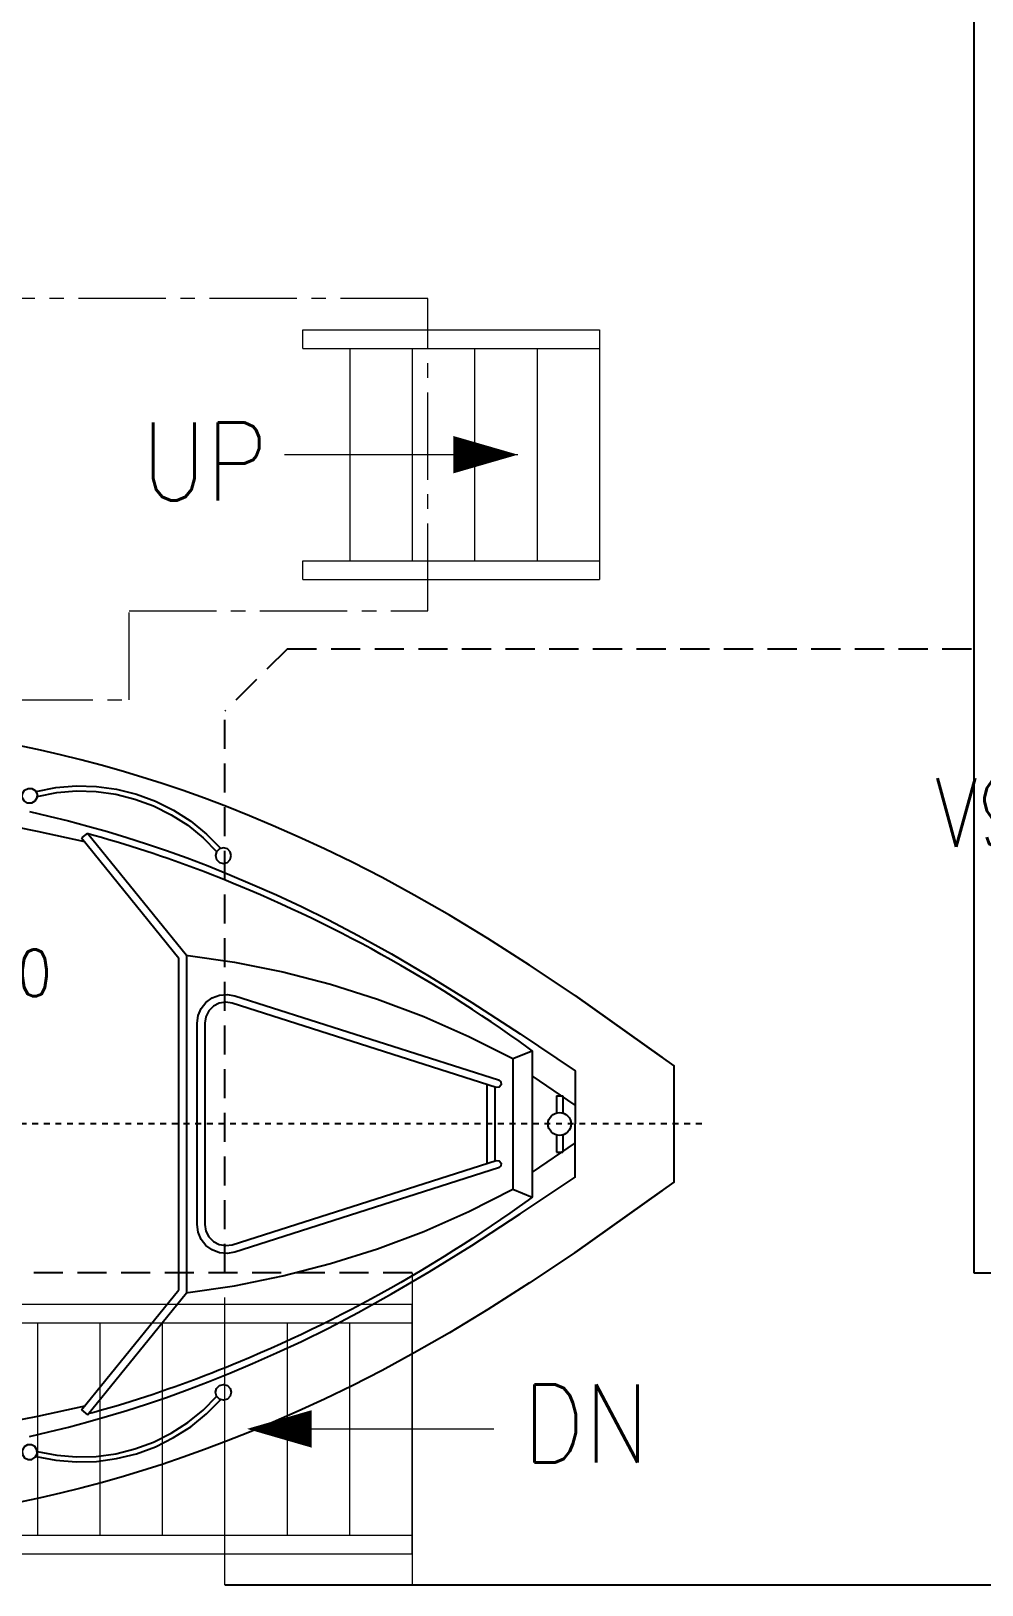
# Model space of a CAD drawing. Extents: x 475189 to 476029, y 1007718 to 1008015.
# Drawn here: x 475709.31 to 475725.64, y 1007921.25 to 1007947.95 of the extents above; entities that cross this region are included whole.
import ezdxf

# ---------------------------------------------------------------- set-up
doc = ezdxf.new("R2010")
doc.units = 0
doc.header["$LTSCALE"] = 2
doc.header["$MEASUREMENT"] = 0
for name, pattern in [('CENTER2', [1.125, 0.75, -0.125, 0.125, -0.125]), ('DASHDOT', [38.1, 12.7, -6.35, 12.7, -6.35]), ('DASHED2', [0.375, 0.25, -0.125]), ('HIDDEN', [0.375, 0.25, -0.125])]:
    doc.linetypes.add(name, pattern=pattern)
doc.layers.get('0').update_dxf_attribs({"linetype": 'CONTINUOUS', "lineweight": 0})
for name, color, linetype in [('FRONT', 20, 'CONTINUOUS'), ('LAG-1', 3, 'CONTINUOUS'), ('LAG-2', 1, 'CONTINUOUS'), ('LAYER006', 7, 'CONTINUOUS'), ('RED-1', 1, 'CONTINUOUS'), ('Red-2', 1, 'HIDDEN'), ('SKJULT', 4, 'DASHED2'), ('WINCH', 4, 'CONTINUOUS')]:
    doc.layers.add(name, color=color, linetype=linetype)
doc.styles.add('ROMANS', font='ROMANS.SHX')

# ---------------------------------------------------------------- blocks, each defined once
blk = doc.blocks.new('MP660PLAN')
at = {"layer": 'LAG-1', "color": 8}
for p, q in [((1856.7, 932.3), (1837.2, 916.6)), ((1837.2, -916.6), (1856.7, -932.3))]:
    blk.add_line(p, q, dxfattribs=at)
for points in [[(3419.2, 411.6), (3697.2, 214.5), (3419.2, 411.6), (3272.6, 509.3), (3138.8, 594.7), (3016.2, 669.1), (2903.7, 733.7), (2800.4, 789.7), (2704.5, 838.7), (2615.4, 881.9), (2531.3, 920.4), (2451.5, 955.5), (2375.3, 987.6), (2302.1, 1017), (2231.5, 1043.6), (2163, 1068.3), (2096, 1090.9), (2030.1, 1111.7), (1964.9, 1131.4), (1899.9, 1149.7), (1834.9, 1166.8), (1770.1, 1182.9), (1705.5, 1197.9), (1640.9, 1212.1)], [(1670.7, 1001.6), (1733.1, 986.8), (1795.6, 971.2), (1858.1, 954.5), (1920.5, 936.8), (1983, 918.1), (2046, 897.9), (2110, 876.1), (2175.4, 852.5), (2242.7, 826.7), (2312.6, 798.4), (2385.4, 767.7), (2461.6, 733.8), (2542, 696.7), (2628.8, 654.1), (2724.3, 604.3), (2831.1, 544.7), (2951.4, 473.7), (3088, 389.1), (3243.1, 288.5), (3419.2, 170), (3419.2, 0)], [(1848.1, 904.5), (1696, 937.2), (1558.8, 964.6)], [(3696, -215.3), (3736.8, -186.3), (3736.8, 186.3), (3696, 215.3)], [(3419.2, -411.6), (3697.2, -214.5), (3419.2, -411.6), (3272.6, -509.3), (3138.8, -594.7), (3016.2, -669.1), (2903.7, -733.7), (2800.4, -789.7), (2704.5, -838.7), (2615.4, -881.9), (2531.3, -920.4), (2451.5, -955.5), (2375.3, -987.6), (2302.1, -1017), (2231.5, -1043.6), (2163, -1068.3), (2096, -1090.9), (2030.1, -1111.7), (1964.9, -1131.4), (1899.9, -1149.7), (1834.9, -1166.8), (1770.1, -1182.9), (1705.5, -1197.9), (1640.9, -1212.1)], [(1670.7, -1001.6), (1733.1, -986.8), (1795.6, -971.2), (1858.1, -954.5), (1920.5, -936.8), (1983, -918.1), (2046, -897.9), (2110, -876.1), (2175.4, -852.5), (2242.7, -826.7), (2312.6, -798.4), (2385.4, -767.7), (2461.6, -733.8), (2542, -696.7), (2628.8, -654.1), (2724.3, -604.3), (2831.1, -544.7), (2951.4, -473.7), (3088, -389.1), (3243.1, -288.5), (3419.2, -170), (3419.2, 0)], [(1848.1, -904.5), (1696, -937.2), (1558.8, -964.6)]]:
    blk.add_lwpolyline(points, dxfattribs=at)
at = {"layer": 'LAG-2', "color": 8}
for points in [[(1695.2, 1057), (1694.6, 1044.6), (1688, 1033.9), (1676.7, 1027.9), (1664.3, 1028.4), (1653.6, 1035.1), (1647.5, 1046.3), (1648.1, 1058.8), (1654.7, 1069.5), (1666, 1075.5), (1678.5, 1074.9), (1689.2, 1068.3)], [(2317.1, 859.9), (2313.8, 872.4), (2304.6, 881.5), (2292, 884.8), (2279.5, 881.5), (2270.4, 872.4), (2267.1, 859.9), (2270.4, 847.5), (2279.5, 838.3), (2292, 835), (2304.6, 838.3), (2313.8, 847.5)], [(2220.8, -370), (2211, -347.2), (2207.7, -322.7), (2207.7, 322.7), (2211, 347.2), (2220.8, 370), (2236.1, 389.3), (2256, 403.8), (2279.1, 412.6), (2303.8, 414.9), (2328.2, 410.7), (3173.6, 141), (3180.8, 134.7), (3181.8, 125.2), (3175.6, 118), (3166, 117.2), (2320.6, 386.9), (2299.8, 390), (2278.9, 386.7), (2260.3, 377.2), (2245.5, 362.2), (2235.9, 343.5), (2232.6, 322.7), (2232.6, -322.7), (2235.9, -343.5), (2245.5, -362.2), (2260.3, -377.2), (2278.9, -386.7), (2299.8, -390), (2320.6, -386.9), (3166, -117.2), (3175.6, -118), (3181.8, -125.2), (3180.8, -134.7), (3173.6, -141), (2328.2, -410.7), (2303.8, -414.9), (2279.1, -412.6), (2256, -403.8), (2236.1, -389.3)], [(2317.1, -859.9), (2313.8, -872.4), (2304.6, -881.5), (2292, -884.8), (2279.5, -881.5), (2270.4, -872.4), (2267.1, -859.9), (2270.4, -847.5), (2279.5, -838.3), (2292, -835), (2304.6, -838.3), (2313.8, -847.5)], [(1695.2, -1057), (1694.6, -1044.6), (1688, -1033.9), (1676.7, -1027.9), (1664.3, -1028.4), (1653.6, -1035.1), (1647.5, -1046.3), (1648.1, -1058.8), (1654.7, -1069.5), (1666, -1075.5), (1678.5, -1074.9), (1689.2, -1068.3)]]:
    blk.add_lwpolyline(points, close=True, dxfattribs=at)
for points in [[(1691.5, 1065.6), (1755.3, 1077.9), (1820.3, 1083.1), (1885.3, 1081.4), (1949.9, 1072.6), (2013.1, 1056.8), (2074, 1034.3), (2132.4, 1005.3), (2187.1, 970.1), (2237.9, 929), (2283.6, 882.9)], [(1695.6, 1049.8), (1757.9, 1061.9), (1820.9, 1067), (1884.1, 1065.2), (1946.8, 1056.7), (2008.3, 1041.3), (2067.6, 1019.3), (2124.2, 991.1), (2177.6, 957), (2226.8, 917.1), (2271.3, 872.2)], [(1837.2, 916.6), (2149.1, 531.5)], [(1856.7, 932.3), (2173.6, 540.9)], [(2171.1, 541.2), (2327.6, 518.4), (2482.3, 487.1), (2635.4, 447.6), (2786, 399.9), (2933.7, 344.3), (3078.3, 280.5), (3219.3, 209.3), (3281.4, 234.2), (3268.4, 243.9), (3239.2, 264.9), (3209.6, 285.9), (3180, 306.6), (3150.3, 326.8), (3120.5, 347), (3090.3, 366.9), (3060.2, 386.5), (3029.8, 406), (2999.3, 425.1), (2960.9, 448.6), (2922.4, 471.7), (2891.5, 490), (2860.3, 508.1), (2829, 525.8), (2797.7, 543.4), (2766.2, 560.7), (2734.4, 577.8), (2702.7, 594.5), (2670.8, 611.1), (2638.7, 627.2), (2606.6, 643.4), (2574.3, 659.1), (2541.8, 674.5), (2509.3, 689.7), (2476.6, 704.7), (2443.9, 719.4), (2411.1, 733.8), (2378, 748.1), (2346.8, 761.3), (2323.7, 770.8), (2300.7, 780.2), (2277.6, 789.5), (2254.4, 798.6), (2231.1, 807.6), (2207.9, 816.5), (2184.6, 825.1), (2161.2, 833.7), (2137.7, 842.2), (2114.3, 850.4), (2090.8, 858.6), (2067.2, 866.5), (2043.5, 874.3), (2019.9, 881.9), (1996.2, 889.5), (1972.5, 896.9), (1948.5, 903.9), (1924.8, 910.9), (1900.9, 917.7), (1876.9, 924.5), (1859, 929.4)], [(2149.1, -531.5), (2149.1, 531.5)], [(2174.1, 540.8), (2174.1, -540.8)], [(3219.3, 209.3), (3219.3, -209.3)], [(3281.4, 234.2), (3281.4, -234.2)], [(3419.2, 60), (3281.4, 154.2)], [(3137.4, -126.4), (3137.4, 126.4)], [(3162.3, -118.4), (3162.3, 118.4)], [(3359.2, 90), (3379.1, 90)], [(3359.2, 90), (3359.2, 36.1)], [(3379.1, 90), (3379.1, 36.1)], [(3359.2, -36.1), (3359.2, -90)], [(3379.1, -36.1), (3379.1, -90)], [(3419.2, -60), (3281.4, -154.2)], [(3359.2, -90), (3379.1, -90)], [(2171.1, -541.2), (2327.6, -518.4), (2482.3, -487.1), (2635.4, -447.6), (2786, -399.9), (2933.7, -344.3), (3078.3, -280.5), (3219.3, -209.3), (3281.4, -234.2), (3268.4, -243.9), (3239.2, -264.9), (3209.6, -285.9), (3180, -306.6), (3150.3, -326.8), (3120.5, -347), (3090.3, -366.9), (3060.2, -386.5), (3029.8, -406), (2999.3, -425.1), (2960.9, -448.6), (2922.4, -471.7), (2891.5, -490), (2860.3, -508.1), (2829, -525.8), (2797.7, -543.4), (2766.2, -560.7), (2734.4, -577.8), (2702.7, -594.5), (2670.8, -611.1), (2638.7, -627.2), (2606.6, -643.4), (2574.3, -659.1), (2541.8, -674.5), (2509.3, -689.7), (2476.6, -704.7), (2443.9, -719.4), (2411.1, -733.8), (2378, -748.1), (2346.8, -761.3), (2323.7, -770.8), (2300.7, -780.2), (2277.6, -789.5), (2254.4, -798.6), (2231.1, -807.6), (2207.9, -816.5), (2184.6, -825.1), (2161.2, -833.7), (2137.7, -842.2), (2114.3, -850.4), (2090.8, -858.6), (2067.2, -866.5), (2043.5, -874.3), (2019.9, -881.9), (1996.2, -889.5), (1972.5, -896.9), (1948.5, -903.9), (1924.8, -910.9), (1900.9, -917.7), (1876.9, -924.5), (1859, -929.4)], [(1837.2, -916.6), (2149.1, -531.5)], [(1856.7, -932.3), (2173.6, -540.9)], [(1691.5, -1065.6), (1755.3, -1077.9), (1820.3, -1083.1), (1885.3, -1081.4), (1949.9, -1072.6), (2013.1, -1056.8), (2074, -1034.3), (2132.4, -1005.3), (2187.1, -970.1), (2237.9, -929), (2283.6, -882.9)], [(1695.6, -1049.8), (1757.9, -1061.9), (1820.9, -1067), (1884.1, -1065.2), (1946.8, -1056.7), (2008.3, -1041.3), (2067.6, -1019.3), (2124.2, -991.1), (2177.6, -957), (2226.8, -917.1), (2271.3, -872.2)]]:
    blk.add_lwpolyline(points, dxfattribs=at)
blk.add_circle((3369.1, 0.1), 36.7, dxfattribs=at)
at = {"layer": 'SKJULT', "color": 8, "linetype": 'DASHED2'}
blk.add_line((3824.5, 0), (-2863.2, 0), dxfattribs=at)
at = {"layer": 'FRONT', "color": 8, "style": 'ROMANS', "width": 0.85}
blk.add_text('MP-660', height=150, dxfattribs=at).set_placement((1025.6, 409.2))

msp = doc.modelspace()

# ---------------------------------------------------------------- linework, layer by layer
at = {"color": 8, "linetype": 'CENTER2'}
for p, q in [((475716.121, 1007943.351), (475697.641, 1007943.351)), ((475716.121, 1007937.99), (475716.121, 1007943.351)), ((475710.989, 1007937.99), (475716.121, 1007937.99)), ((475710.989, 1007936.458), (475710.989, 1007937.99)), ((475706.618, 1007936.458), (475710.989, 1007936.458))]:
    msp.add_line(p, q, dxfattribs=at)
at = {"color": 8, "linetype": 'Continuous'}
for p, q in [((475713.977, 1007942.493), (475713.977, 1007942.815)), ((475719.07, 1007942.815), (475719.07, 1007938.526)), ((475714.781, 1007942.493), (475714.781, 1007938.848)), ((475715.853, 1007942.493), (475715.853, 1007938.848)), ((475716.926, 1007942.493), (475716.926, 1007938.848)), ((475717.998, 1007942.493), (475717.998, 1007938.848)), ((475713.977, 1007938.526), (475713.977, 1007938.848)), ((475712.637, 1007921.253), (475712.637, 1007926.189)), ((475715.853, 1007921.789), (475715.853, 1007926.078)), ((475715.853, 1007926.078), (475715.853, 1007921.789))]:
    msp.add_line(p, q, dxfattribs=at)
at = {"color": 8}
for p, q in [((475713.977, 1007942.815), (475719.07, 1007942.815)), ((475713.977, 1007942.493), (475719.07, 1007942.493)), ((475717.67, 1007940.67), (475713.662, 1007940.67)), ((475713.977, 1007938.848), (475719.07, 1007938.848)), ((475713.977, 1007938.526), (475719.07, 1007938.526)), ((475715.853, 1007926.614), (475715.853, 1007921.253)), ((475706.203, 1007926.078), (475715.853, 1007926.078)), ((475706.203, 1007925.756), (475715.853, 1007925.756)), ((475709.42, 1007922.11), (475709.42, 1007925.756)), ((475710.492, 1007922.11), (475710.492, 1007925.756)), ((475711.565, 1007922.11), (475711.565, 1007925.756)), ((475713.709, 1007922.11), (475713.709, 1007925.756)), ((475714.781, 1007922.11), (475714.781, 1007925.756)), ((475713.25, 1007923.933), (475717.257, 1007923.933)), ((475706.203, 1007922.11), (475715.853, 1007922.11)), ((475706.203, 1007921.789), (475715.853, 1007921.789))]:
    msp.add_line(p, q, dxfattribs=at)
for points in [[(475717.67, 1007940.67, 0, 0.643, 0), (475716.56, 1007940.67, 0.643, 0.643, 0)], [(475713.015, 1007923.933, 0, 0.643, 0), (475714.125, 1007923.933, 0.643, 0.643, 0)]]:
    msp.add_lwpolyline(points, format="xyseb", dxfattribs=at)
at = {"layer": 'LAYER006', "color": 8, "linetype": 'DASHDOT'}
for p, q in [((475725.503, 1007951.81), (475725.503, 1007926.614)), ((475725.503, 1007926.614), (475744.803, 1007926.614))]:
    msp.add_line(p, q, dxfattribs=at)
at = {"layer": 'RED-1', "color": 8, "linetype": 'HIDDEN'}
for p, q in [((475713.709, 1007937.336), (475712.637, 1007936.264)), ((475713.709, 1007937.336), (475725.503, 1007937.336)), ((475712.637, 1007926.614), (475712.637, 1007936.264)), ((475715.853, 1007926.614), (475685.618, 1007926.614))]:
    msp.add_line(p, q, dxfattribs=at)
at = {"layer": 'Red-2', "color": 8}
msp.add_line((475713.709, 1007937.336), (475712.637, 1007936.264), dxfattribs=at)
at = {"layer": 'WINCH', "color": 8, "linetype": 'Continuous'}
msp.add_line((475712.637, 1007921.253), (475770.077, 1007921.253), dxfattribs=at)

# ---------------------------------------------------------------- block references
at = {"layer": 'FRONT', "color": 8, "xscale": 0.005361013937450691, "yscale": 0.005361013937450691, "zscale": 0.005361013937450691}
msp.add_blockref('MP660PLAN', (475700.323, 1007929.172), dxfattribs=at)

# ---------------------------------------------------------------- texts
at = {"color": 8, "style": 'ROMANS'}
for s, height, width, p in [('UP', 1.3403, 0.88, (475711.202, 1007939.88)), ('V9', 1.1794, 0.8, (475724.836, 1007933.931)), ('DN', 1.3403, 0.88, (475717.752, 1007923.357))]:
    msp.add_text(s, height=height, dxfattribs=dict(at, width=width)).set_placement(p)

doc.saveas('drawing.dxf')
